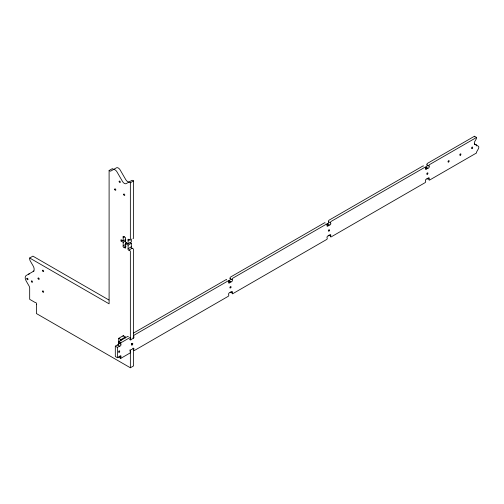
<?xml version="1.0" encoding="UTF-8"?>
<svg xmlns="http://www.w3.org/2000/svg" width="504" height="504" viewBox="0 0 504 504"><rect width="100%" height="100%" fill="white"/><g stroke="black" fill="none" stroke-linecap="round" stroke-linejoin="round"><path stroke-width="0.76" d="M36.389 304.592L36.389 313.538L130.353 367.762L133.573 365.904L133.573 349.165A0.825 0.473 60 0 0 132.993 348.157M132.993 238.367A0.825 0.473 60 0 0 133.579 238.033L133.579 180.917L132.98 180.577A2.501 1.443 60 0 0 131.733 180.445L129.478 181.749A3.755 2.167 60 0 1 125.723 179.582L120.179 169.987A3.755 2.167 60 0 0 116.424 167.819L114.169 169.124A2.501 1.443 60 0 1 112.921 168.991L112.323 168.651L109.103 170.509L109.103 303.824L29.679 257.998L29.679 258.867A3.156 1.821 60 0 0 30.328 261.066L33.176 265.992A4.744 2.74 60 0 1 33.176 271.473M125.773 240.78L123.197 242.267L121.017 241.007L121.017 239.665L123.197 240.925L125.773 239.438M126.718 242.815L125.433 243.558L125.433 247.105A0.825 0.473 60 0 1 125.433 248.056A0.825 0.473 60 0 1 124.608 247.577L124.016 247.237A0.825 0.473 60 0 1 123.197 246.765A0.825 0.473 60 0 1 123.197 245.813L123.197 242.267M123.197 240.925L123.197 237.378A0.825 0.473 60 0 1 123.197 236.426A0.825 0.473 60 0 1 124.016 236.905L124.608 237.245A0.825 0.473 60 0 1 125.433 237.718A0.825 0.473 60 0 1 125.433 238.669L125.433 242.216L128.117 243.766L131.336 241.907L131.336 239.072M129.774 339.683A0.825 0.473 60 0 0 130.353 339.349L130.353 251.565A0.825 0.473 60 0 0 129.774 250.557L128.942 250.078A0.825 0.473 60 0 1 128.117 249.606A0.825 0.473 60 0 1 128.117 248.655L128.117 245.108L131.336 243.249L129.994 242.474M128.117 243.766L128.117 240.219A0.825 0.473 60 0 1 128.117 239.268A0.825 0.473 60 0 1 128.942 239.746L129.774 240.225A0.825 0.473 60 0 0 130.353 239.891L130.353 182.782L133.579 180.917M130.353 367.762L130.353 351.023A0.825 0.473 60 0 0 129.774 350.015M132.993 337.825A0.825 0.473 60 0 0 133.573 337.491L133.579 249.707A0.825 0.473 60 0 0 132.993 248.699L132.161 248.22A0.825 0.473 60 0 1 131.336 247.741A0.825 0.473 60 0 1 131.336 246.796L131.336 243.249M132.035 344.686L132.035 344.364C131.576 344.717 132.388 344.446 131.821 343.539M474.812 144.188A2.369 1.367 -60 0 1 474.812 141.448L476.236 138.984A1.575 0.913 -60 0 0 476.557 137.882L476.557 137.447L474.459 136.238L474.459 136.672A1.575 0.913 -60 0 1 474.447 136.868M132.136 343.961C132.98 343.69 131.683 344.402 131.853 343.659M132.035 344.364L131.387 343.986M36.446 304.548L36.483 304.523A1.203 0.693 60 0 0 35.967 302.696A0.964 0.561 60 0 0 35.444 302.507A1.701 0.983 60 0 1 35.192 302.513L29.679 299.332L29.679 288.131A3.156 1.821 60 0 0 29.03 285.932L26.183 281.005A4.744 2.74 60 0 1 26.183 275.524L34.07 270.963M29.679 257.998L32.899 256.139L108.94 300.012M123.197 237.378L124.482 236.634M121.017 241.007L122.302 240.263M128.117 240.219L129.408 239.476M123.197 245.813L125.773 244.327M124.016 247.237L125.95 246.122M124.608 247.577L125.899 246.834M128.117 248.655L131.336 246.796M128.942 250.078L132.161 248.22M118.723 344.213L118.723 338.31L123.833 335.355M118.723 338.31L120.96 339.601L125.433 337.019M118.66 357.153L120.765 358.369L120.765 357.172A1.203 0.693 -60 0 0 120.765 355.786A1.203 0.693 -60 0 0 119.561 356.479L117.407 357.72L115.309 356.504L115.309 346.172L117.457 344.931A1.203 0.693 -60 0 0 118.66 344.238A1.203 0.693 -60 0 0 118.66 342.846L118.66 341.655L127.669 336.451A0.825 0.473 -60 0 1 128.249 336.785M133.547 333.056L226.107 279.619A0.825 0.473 -60 0 1 226.687 279.953M474.459 136.238L427.499 163.346A0.825 0.473 -60 0 0 426.919 164.354L426.919 164.877A1.203 0.693 -60 0 1 426.919 166.27A1.203 0.693 -60 0 1 425.71 166.963L427.814 168.178A1.203 0.693 -60 0 0 429.017 167.479A1.203 0.693 -60 0 0 429.017 166.087L429.017 165.57A0.825 0.473 -60 0 1 429.603 164.562L476.557 137.447M118.66 341.655L120.765 342.865L129.774 337.667A0.825 0.473 -60 0 1 130.353 338.001L130.353 338.524A1.203 0.693 -60 0 0 130.353 339.916A1.203 0.693 -60 0 0 131.557 339.217L132.508 338.669A1.203 0.693 -60 0 0 133.711 337.976A1.203 0.693 -60 0 0 133.711 336.584L133.711 336.067A0.825 0.473 -60 0 1 134.291 335.059L228.211 280.835A0.825 0.473 -60 0 1 228.791 281.169L228.791 281.692A1.203 0.693 -60 0 0 228.791 283.084A1.203 0.693 -60 0 0 229.994 282.385L230.939 281.843A1.203 0.693 -60 0 0 232.149 281.144A1.203 0.693 -60 0 0 232.149 279.752L232.149 279.235A0.825 0.473 -60 0 1 232.728 278.227L326.642 224.003A0.825 0.473 -60 0 1 327.228 224.337L327.228 224.86A1.203 0.693 -60 0 0 327.228 226.252A1.203 0.693 -60 0 0 328.432 225.553L329.377 225.011A1.203 0.693 -60 0 0 330.58 224.311A1.203 0.693 -60 0 0 330.58 222.919L330.58 222.403A0.825 0.473 -60 0 1 331.166 221.395L425.08 167.171A0.825 0.473 -60 0 1 425.666 167.504L425.666 168.027A1.203 0.693 -60 0 0 425.666 169.42A1.203 0.693 -60 0 0 426.869 168.72L427.814 168.178M115.309 346.172L117.407 347.388L119.561 346.147A1.203 0.693 -60 0 0 120.765 345.448A1.203 0.693 -60 0 0 120.765 344.056L120.765 342.865M131.928 343.596L132.25 344.005L131.733 343.728L131.758 344.528M131.292 343.936L132.25 344.566M120.765 358.369L129.774 353.165A0.825 0.473 -60 0 0 130.353 352.157L130.353 351.641A1.203 0.693 -60 0 1 130.353 350.249A1.203 0.693 -60 0 1 131.557 349.549L132.508 349.007A1.203 0.693 -60 0 1 133.711 348.308A1.203 0.693 -60 0 1 133.711 349.7L133.711 350.223A0.825 0.473 -60 0 0 134.291 350.557L228.211 296.333A0.825 0.473 -60 0 0 228.791 295.325L228.791 294.808A1.203 0.693 -60 0 1 228.791 293.416A1.203 0.693 -60 0 1 229.994 292.717L230.939 292.175A1.203 0.693 -60 0 1 232.149 291.476A1.203 0.693 -60 0 1 232.149 292.868L232.149 293.391A0.825 0.473 -60 0 0 232.728 293.725L326.642 239.501A0.825 0.473 -60 0 0 327.228 238.493L327.228 237.976A1.203 0.693 -60 0 1 327.228 236.584A1.203 0.693 -60 0 1 328.432 235.885L329.377 235.343A1.203 0.693 -60 0 1 330.58 234.643A1.203 0.693 -60 0 1 330.58 236.036L330.58 236.559A0.825 0.473 -60 0 0 331.166 236.893L425.08 182.668A0.825 0.473 -60 0 0 425.666 181.661L425.666 181.144A1.203 0.693 -60 0 1 425.666 179.752A1.203 0.693 -60 0 1 426.869 179.059L427.814 178.511A1.203 0.693 -60 0 1 429.017 177.811A1.203 0.693 -60 0 1 429.017 179.203L429.017 179.726A0.825 0.473 -60 0 0 429.603 180.06L476.557 152.951L476.557 152.517A1.575 0.913 -60 0 1 476.885 151.414L478.309 148.951A2.369 1.367 -60 0 0 478.309 146.21L474.459 143.987L476.557 145.202M426.919 164.877L429.017 166.087M425.817 168.116L426.869 168.72M427.442 178.296L429.017 179.203M423.511 166.055A0.825 0.473 -60 0 0 422.982 165.955L329.062 220.179A0.825 0.473 -60 0 0 328.482 221.187L328.482 221.71L330.58 222.919M329.377 225.011L327.272 223.795A1.203 0.693 -60 0 0 328.482 223.096A1.203 0.693 -60 0 0 328.482 221.71M326.857 224.645L328.432 225.553M329.005 235.129L330.58 236.036M109.103 170.509L109.696 170.856A2.501 1.443 60 0 0 110.949 170.982L113.198 169.678A3.755 2.167 60 0 1 116.96 171.845L122.503 181.446A3.755 2.167 60 0 0 126.258 183.607L128.507 182.309A2.501 1.443 60 0 1 129.761 182.435L130.353 182.782M325.118 223.039A0.825 0.473 -60 0 0 324.544 222.787L230.624 277.011A0.825 0.473 -60 0 0 230.044 278.019L230.044 278.542L232.149 279.752M230.939 281.843L228.841 280.627A1.203 0.693 -60 0 0 230.044 279.928A1.203 0.693 -60 0 0 230.044 278.542M228.419 281.478L229.994 282.385M230.567 291.961L232.149 292.868M125.433 243.558L128.117 245.108M118.66 342.846L120.765 344.056M117.457 344.931L119.561 346.147M119.19 356.265L120.765 357.172M120.96 339.601L120.96 341.076M117.407 347.388L117.407 357.72M28.678 274.504A4.744 2.74 60 0 1 28.986 274.012M29.112 273.88A4.744 2.74 60 0 1 29.402 273.666M125.572 337.951A0.825 0.473 60 0 0 125.326 337.025A0.825 0.473 60 0 0 124.608 336.704L124.016 336.363A0.825 0.473 60 0 0 123.335 335.847A0.825 0.473 60 0 0 123.033 336.401M230.467 292.578A0.825 0.473 -60 0 1 230.076 292.383M329.062 235.677A0.825 0.473 -60 0 1 328.545 235.614M427.499 178.844A0.825 0.473 -60 0 1 426.938 178.681M476.204 144.995A2.369 1.367 -60 0 1 476.69 145.902M230.876 287.507L230.467 287.942A0.825 0.473 -60 0 1 229.906 287.419A0.825 0.473 -60 0 1 230.756 286.518A0.825 0.473 -60 0 1 230.876 287.507M329.194 230.851L329.055 230.996A0.825 0.473 -60 0 1 328.331 230.649A0.825 0.473 -60 0 1 329.238 229.692A0.825 0.473 -60 0 1 329.194 230.851M427.631 174.019L427.493 174.17A0.825 0.473 -60 0 1 426.768 173.817A0.825 0.473 -60 0 1 427.675 172.859A0.825 0.473 -60 0 1 427.631 174.019M131.456 344.207L131.45 344.194A0.825 0.473 -60 0 1 132.445 343.388A0.825 0.473 -60 0 1 132.18 344.66A0.825 0.473 -60 0 1 131.468 344.251M26.876 278.838A0.825 0.473 60 0 0 27.852 279.701A0.825 0.473 60 0 0 27.588 278.428A0.825 0.473 60 0 0 26.876 278.838M31.361 281.427A0.825 0.473 60 0 0 32.332 282.29A0.825 0.473 60 0 0 32.073 281.018A0.825 0.473 60 0 0 31.361 281.427M42.531 270.717A0.825 0.473 60 0 0 43.489 271.643A0.825 0.473 60 0 0 43.287 270.39A0.825 0.473 60 0 0 42.531 270.717M38.065 278.517A0.825 0.473 60 0 0 39.041 279.38A0.825 0.473 60 0 0 38.776 278.101A0.825 0.473 60 0 0 38.065 278.517M42.531 291.381A0.825 0.473 60 0 0 43.489 292.307A0.825 0.473 60 0 0 43.287 291.054A0.825 0.473 60 0 0 42.531 291.381M114.692 189.409A0.825 0.473 60 0 0 115.668 190.273A0.825 0.473 60 0 0 115.403 189A0.825 0.473 60 0 0 114.692 189.409M119.165 181.635A0.825 0.473 60 0 0 120.128 182.53A0.825 0.473 60 0 0 119.895 181.27A0.825 0.473 60 0 0 119.165 181.635M123.638 194.55A0.825 0.473 60 0 0 124.601 195.445A0.825 0.473 60 0 0 124.375 194.185A0.825 0.473 60 0 0 123.638 194.55M448.724 161.923A0.825 0.473 -60 0 0 449.02 160.644A0.825 0.473 -60 0 0 448.037 161.469A0.825 0.473 -60 0 0 448.724 161.923M460.473 155.144A0.825 0.473 -60 0 0 460.763 153.859A0.825 0.473 -60 0 0 459.787 154.69A0.825 0.473 -60 0 0 460.473 155.144M472.216 148.365A0.825 0.473 -60 0 0 472.513 147.08A0.825 0.473 -60 0 0 471.53 147.911A0.825 0.473 -60 0 0 472.216 148.365M119.278 352.126A0.825 0.473 -60 0 0 119.536 350.853A0.825 0.473 -60 0 0 118.566 351.716A0.825 0.473 -60 0 0 119.278 352.126M132.313 344.824A0.932 0.535 -60 0 0 132.609 343.375A0.932 0.535 -60 0 0 131.506 344.358A0.932 0.535 -60 0 0 132.313 344.824"/></g></svg>
